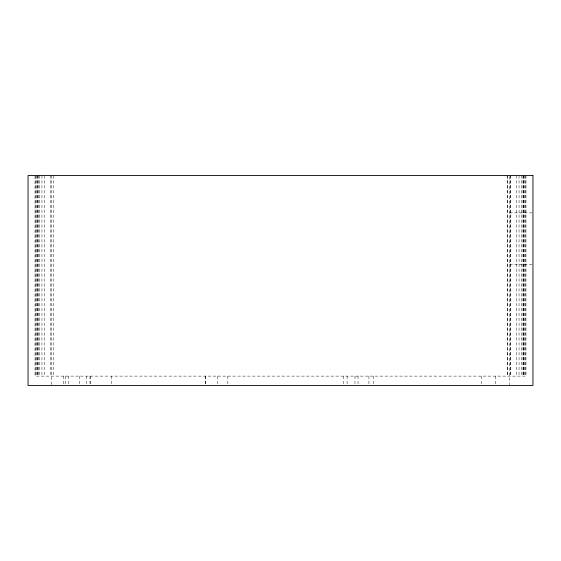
<?xml version="1.0" encoding="UTF-8"?>
<svg xmlns="http://www.w3.org/2000/svg" width="561" height="561" viewBox="0 0 561 561"><rect width="100%" height="100%" fill="white"/><g stroke="black" fill="none" stroke-linecap="round" stroke-linejoin="round"><path stroke-width="0.42" stroke-dasharray="2.81 2.1" d="M509.626 212.871L532.95 212.871M509.626 264.406L532.95 264.406M525.973 175.558L525.973 376.115L35.027 376.115L35.027 175.558M525.552 175.558L525.552 376.115M524.724 175.558L524.724 376.115M523.623 175.558L523.623 376.115M523.238 175.558L523.238 376.115M522.985 175.558L522.985 376.115M521.302 175.558L521.302 376.115M519.044 175.558L519.044 376.115M516.625 175.558L516.625 376.115M510.517 175.558L510.517 376.115M510.265 175.558L510.265 376.115M509.626 176.435L509.626 385.442M507.705 175.558L507.705 376.115M507.277 175.558L507.277 376.115M495.636 376.115L495.636 385.442M481.647 376.115L481.647 385.442M373.374 376.115L373.374 385.442M368.921 376.115L368.921 385.442M358.016 376.115L358.016 385.442M354.98 376.115L354.98 385.442M347.112 376.115L347.112 385.442M343.318 376.115L343.318 385.442M227.843 376.115L227.843 385.442M217.388 376.115L217.388 385.442M205.726 376.115L205.726 384.594M205.578 376.115L205.578 385.442M111.695 376.115L111.695 385.442M90.468 376.115L90.468 385.442M89.97 376.115L89.97 385.442M86.268 376.115L86.268 385.442M79.353 376.115L79.353 385.442M68.744 376.115L68.744 385.442M65.364 376.115L65.364 384.594M63.807 376.115L63.807 385.442M53.723 175.558L53.723 376.115M51.374 175.558L51.374 385.442M50.483 175.558L50.483 376.115M44.375 175.558L44.375 376.115M41.956 175.558L41.956 376.115M39.698 175.558L39.698 376.115M38.267 175.558L38.267 376.115M37.762 175.558L37.762 376.115M37.377 175.558L37.377 376.115M36.276 175.558L36.276 376.115M35.343 175.558L35.343 376.115"/><path stroke-width="0.84" d="M532.95 175.558L28.05 175.558L28.05 385.442L532.95 385.442L532.95 175.558"/></g></svg>
